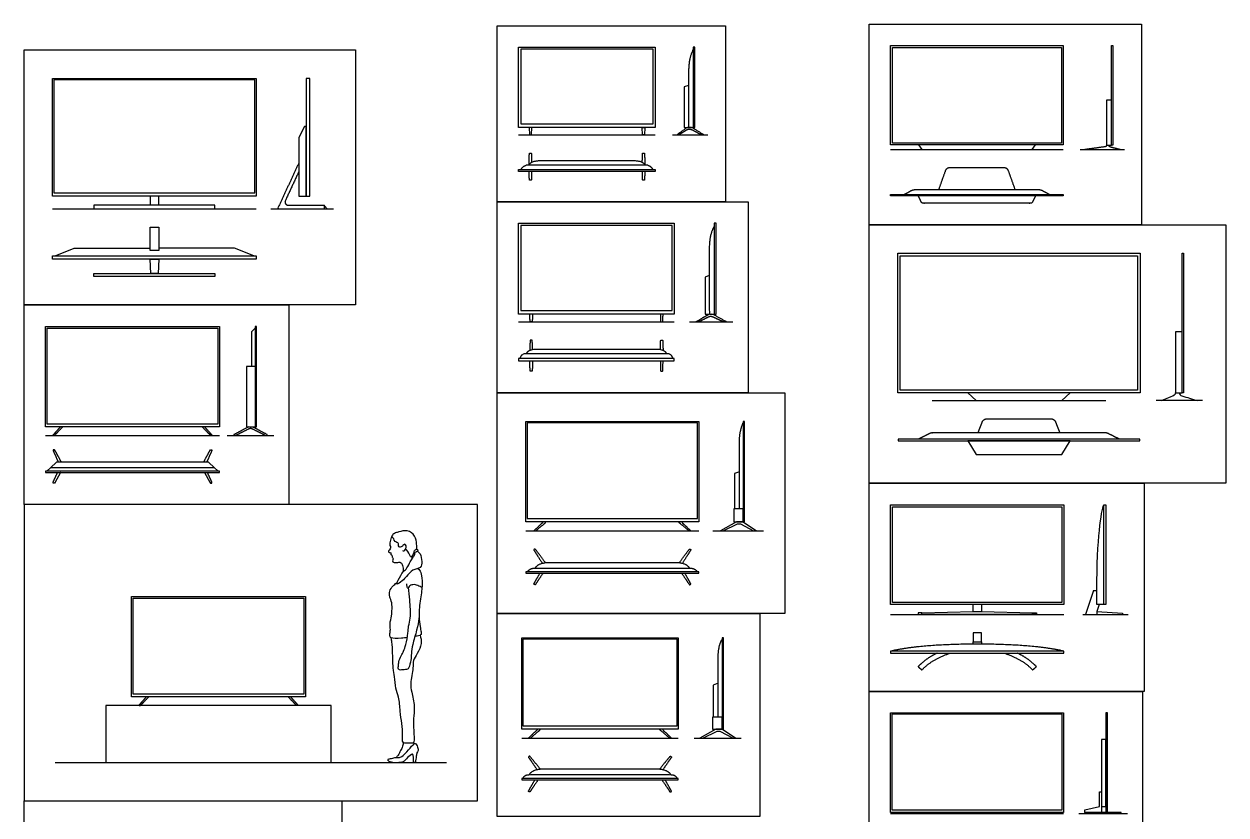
# Model space of a CAD drawing. Header units: millimetres. Extents: x 0.06 to 8.59, y -0.35 to 9.46.
# Drawn here: x 0.06 to 8.59, y 3.84 to 9.46 of the extents above; entities that cross this region are included whole.
import ezdxf

# ---------------------------------------------------------------- set-up
doc = ezdxf.new("R2010")
doc.units = ezdxf.units.MM
for name, color, linetype, true_color in [('AG-DETAIL-DIAGRAM', 7, 'Continuous', 0xccff66), ('AG-DIAGRAM', 7, 'Continuous', 0xfecc66), ('AG-DIGITAL', 7, 'Continuous', 0x66ccff), ('AG-PEOPLE', 7, 'Continuous', 0xfc6666), ('X-VPRT', 6, 'Continuous', 0xff00ff)]:
    doc.layers.add(name, color=color, linetype=linetype, true_color=true_color)

msp = doc.modelspace()

# ---------------------------------------------------------------- linework, layer by layer
at = {"layer": 'AG-DETAIL-DIAGRAM'}
msp.add_lwpolyline([(0.6385, 4.6229), (0.6385, 4.2165), (2.2385, 4.2165), (2.2385, 4.6229)], close=True, dxfattribs=at)
at = {"layer": 'AG-DIAGRAM'}
msp.add_line((0.2791, 4.2165), (3.0578, 4.2165), dxfattribs=at)
for points in [[(3.5707, 8.6753), (4.541, 8.6753)], [(4.6643, 8.6753), (4.9156, 8.6753)], [(6.2123, 8.5708), (7.4391, 8.5708)], [(7.5596, 8.5708), (7.8749, 8.5708)], [(0.2605, 8.1503), (1.7057, 8.1503)], [(1.8104, 8.1503), (2.2564, 8.1503)], [(3.5707, 7.3467), (4.6756, 7.3467)], [(4.7848, 7.3467), (5.0922, 7.3467)], [(6.5079, 6.7876), (7.7405, 6.7876)], [(8.4292, 6.7876), (8.1001, 6.7876)], [(0.2097, 6.5408), (1.4457, 6.5408)], [(1.5001, 6.5408), (1.8325, 6.5408)], [(3.6215, 5.8631), (4.8509, 5.8631)], [(4.9504, 5.8631), (5.3102, 5.8631)], [(6.2123, 5.2685), (7.4442, 5.2685)], [(7.5774, 5.2685), (7.9009, 5.2685)], [(3.5921, 4.3912), (4.7046, 4.3912)], [(4.8174, 4.3912), (5.1507, 4.3912)], [(6.2123, 3.8554), (7.441, 3.8554)], [(7.5493, 3.8554), (7.8947, 3.8554)]]:
    msp.add_lwpolyline(points, dxfattribs=at)
at = {"layer": 'AG-DIGITAL'}
for points in [[(6.2123, 9.31), (7.4391, 9.31), (7.4391, 8.6039), (6.2123, 8.6039)], [(7.7913, 9.31), (7.7913, 8.6013), (7.7815, 8.6013), (7.7815, 9.31)], [(3.5707, 9.2976), (4.541, 9.2976), (4.541, 8.7286), (3.5707, 8.7286)], [(3.5852, 8.7536), (4.5265, 8.7536), (4.5265, 9.2831), (3.5852, 9.2831)], [(4.823, 9.2976), (4.8108, 9.2976), (4.8108, 8.7286), (4.823, 8.7286)], [(6.2254, 9.2969), (7.426, 9.2969), (7.426, 8.617), (6.2254, 8.617)], [(0.2605, 9.0749), (1.7057, 9.0749), (1.7057, 8.2392), (0.2605, 8.2392)], [(0.2693, 8.263), (1.6969, 8.263), (1.6969, 9.0661), (0.2693, 9.0661)], [(2.0869, 8.2392), (2.0869, 9.0749), (2.0619, 9.0749), (2.0619, 8.2392)], [(7.7815, 8.9205), (7.7456, 8.9205), (7.7456, 8.6013), (7.7815, 8.6013)], [(2.0619, 8.7356), (2.0497, 8.7356), (2.0082, 8.6574), (2.0082, 8.2392), (2.0619, 8.2392)], [(3.6444, 8.7286), (3.6469, 8.6753), (3.6609, 8.6753), (3.6634, 8.7286)], [(4.4673, 8.7286), (4.4648, 8.6753), (4.4508, 8.6753), (4.4483, 8.7286)], [(4.541, 8.416), (3.5707, 8.416), (3.5707, 8.4281), (4.541, 8.4281)], [(6.8257, 8.2511), (7.4391, 8.2511), (7.4391, 8.2414), (6.8257, 8.2414), (6.2123, 8.2414), (6.2123, 8.2511)], [(0.5526, 8.1503), (1.4136, 8.1503), (1.4136, 8.1757), (0.5526, 8.1757)], [(3.5707, 8.0477), (4.6756, 8.0477), (4.6756, 7.4025), (3.5707, 7.4025)], [(3.5863, 7.4281), (4.6601, 7.4281), (4.6601, 8.0321), (3.5863, 8.0321)], [(4.9737, 8.0477), (4.9587, 8.0477), (4.9587, 7.4026), (4.9737, 7.4026)], [(1.0137, 8.0206), (1.0137, 7.8548), (0.9525, 7.8548), (0.9525, 8.0206)], [(0.2605, 7.7921), (0.2605, 7.8171), (1.7057, 7.8171), (1.7057, 7.7921)], [(0.9525, 7.7921), (1.0137, 7.7921), (1.009, 7.6908), (0.9572, 7.6908)], [(6.2631, 7.8341), (7.9852, 7.8341), (7.9852, 6.8435), (6.2631, 6.8435)], [(6.2809, 7.8163), (7.9674, 7.8163), (7.9674, 6.8613), (6.2809, 6.8613)], [(8.2926, 7.8341), (8.2926, 6.8435), (8.2828, 6.8435), (8.2828, 7.8341)], [(1.4136, 7.6908), (1.4136, 7.6701), (0.5526, 7.6701), (0.5526, 7.6908)], [(0.2097, 7.3145), (1.4457, 7.3145), (1.4457, 6.6008), (0.2097, 6.6008)], [(0.2224, 7.3018), (1.433, 7.3018), (1.433, 6.6198), (0.2224, 6.6198)], [(1.6988, 6.6008), (1.7083, 6.6008), (1.7083, 7.3145), (1.6988, 7.3145)], [(8.2828, 7.2757), (8.2367, 7.2757), (8.2367, 6.8435), (8.2828, 6.8435)], [(4.6756, 7.0713), (4.6756, 7.0863), (3.5707, 7.0863), (3.5707, 7.0713)], [(7.4872, 6.8435), (6.7612, 6.8435), (6.8203, 6.7876), (7.428, 6.7876)], [(3.6215, 6.6404), (4.8509, 6.6404), (4.8509, 5.9266), (3.6215, 5.9266)], [(3.6318, 5.9501), (4.8406, 5.9501), (4.8406, 6.6301), (3.6318, 6.6301)], [(5.1748, 6.6404), (5.165, 6.6404), (5.165, 5.9266), (5.1748, 5.9266)], [(6.2663, 6.5029), (7.982, 6.5029), (7.982, 6.5127), (6.2663, 6.5127)], [(7.4872, 6.5029), (6.7612, 6.5029), (6.8203, 6.4039), (7.428, 6.4039)], [(0.2097, 6.2876), (0.2097, 6.2781), (1.4457, 6.2781), (1.4457, 6.2876)], [(5.0986, 5.9266), (5.165, 5.9266), (5.165, 6.0182), (5.0986, 6.0182)], [(6.2123, 6.0483), (7.4442, 6.0483), (7.4442, 5.3396), (6.2123, 5.3396)], [(6.2266, 6.0339), (7.4299, 6.0339), (7.4299, 5.3539), (6.2266, 5.3539)], [(7.7271, 6.0483), (7.7411, 6.0483), (7.7411, 5.3396), (7.7271, 5.3396)], [(5.024, 5.8631), (5.126, 5.9116), (5.1468, 5.9116), (5.2397, 5.8631), (5.2573, 5.8631), (5.16, 5.9266), (5.1172, 5.9266), (5.0033, 5.8631)], [(4.8509, 5.5619), (4.8509, 5.5717), (3.6215, 5.5717), (3.6215, 5.5619)], [(0.8205, 5.3966), (2.0565, 5.3966), (2.0565, 4.6829), (0.8205, 4.6829)], [(0.8332, 5.3839), (2.0438, 5.3839), (2.0438, 4.7019), (0.8332, 4.7019)], [(6.4079, 5.2685), (6.4352, 5.2685), (6.4352, 5.2801), (6.4079, 5.2801)], [(7.2486, 5.2685), (7.2213, 5.2685), (7.2213, 5.2801), (7.2486, 5.2801)], [(3.5921, 5.1024), (4.7046, 5.1024), (4.7046, 4.4547), (3.5921, 4.4547)], [(3.6005, 4.4777), (4.6963, 4.4777), (4.6963, 5.0941), (3.6005, 5.0941)], [(5.0252, 5.1024), (5.0151, 5.1024), (5.0151, 4.4547), (5.0252, 4.4547)], [(6.7992, 5.0752), (6.8574, 5.0752), (6.8574, 5.0578), (6.7992, 5.0578)], [(7.4442, 4.9943), (7.4442, 5.0083), (6.2123, 5.0083), (6.2123, 4.9943)], [(4.9465, 4.4547), (5.0151, 4.4547), (5.0151, 4.5397), (4.9465, 4.5397)], [(6.2123, 4.5698), (7.441, 4.5698), (7.441, 3.8628), (6.2123, 3.8628)], [(6.2222, 3.8799), (7.4311, 3.8799), (7.4311, 4.5599), (6.2222, 4.5599)], [(7.7427, 4.5698), (7.7427, 3.8617), (7.7527, 3.8617), (7.7527, 4.5698)], [(4.8778, 4.3912), (4.9798, 4.4397), (5.0006, 4.4397), (5.0934, 4.3912), (5.111, 4.3912), (5.0137, 4.4547), (4.971, 4.4547), (4.857, 4.3912)], [(7.7114, 4.3809), (7.7114, 3.9048), (7.7427, 3.9048), (7.7427, 4.3809)], [(4.7046, 4.0933), (4.7046, 4.1034), (3.5921, 4.1034), (3.5921, 4.0933)], [(6.5901, 3.8554), (7.0632, 3.8554), (7.0632, 3.8628), (6.5901, 3.8628)], [(7.5934, 3.8554), (7.8506, 3.8554), (7.8506, 3.8617), (7.5934, 3.8617)]]:
    msp.add_lwpolyline(points, close=True, dxfattribs=at)
for points in [[(4.7781, 9.0269), (4.7468, 9.017), (4.7468, 8.7286), (4.8108, 8.7286)], [(6.41, 8.6039), (6.4341, 8.5708), (7.2174, 8.5708), (7.2415, 8.6039)], [(0.9525, 8.2392), (0.9525, 8.1757)], [(1.0137, 8.1757), (1.0137, 8.2392)], [(0.2774, 7.8171), (0.4142, 7.8708), (0.9525, 7.8708)], [(1.6888, 7.8171), (1.552, 7.8708), (1.0137, 7.8708)], [(4.9247, 7.6757), (4.8949, 7.6633), (4.8949, 7.4026), (4.9247, 7.4026)], [(1.6764, 7.0294), (1.6764, 7.2788), (1.6987, 7.3024)], [(1.6987, 7.0294), (1.6364, 7.0294), (1.6364, 6.6008), (1.6987, 6.6008)], [(1.41, 6.3101), (1.3676, 6.35), (0.2877, 6.35), (0.2454, 6.3101)], [(1.4336, 6.2877), (1.41, 6.3101), (0.8277, 6.3101), (0.2454, 6.3101), (0.2217, 6.2877)], [(5.1385, 6.2824), (5.1048, 6.2704), (5.1048, 6.0182)], [(3.7624, 5.9266), (3.7624, 5.9266)], [(7.6546, 5.4396), (7.5966, 5.2685)], [(7.6546, 5.4396), (7.6776, 5.4396)], [(6.7992, 5.2886), (6.7992, 5.3396)], [(6.8574, 5.3396), (6.8574, 5.2886)], [(7.6951, 5.3396), (7.6778, 5.2886)], [(6.4352, 5.2801), (6.7992, 5.2886), (6.8283, 5.2886), (6.8574, 5.2886), (7.2213, 5.2801)], [(7.2213, 5.2685), (6.8283, 5.2685), (6.4352, 5.2685)], [(7.5966, 5.2685), (7.8608, 5.2685)], [(7.6778, 5.2886), (7.6778, 5.2685)], [(7.6778, 5.2886), (7.8608, 5.2774)], [(7.8608, 5.2774), (7.8608, 5.2685)], [(6.8574, 5.0752), (6.8574, 5.1388), (6.7992, 5.1388), (6.7992, 5.0752)], [(4.9877, 4.7813), (4.9529, 4.7676), (4.9529, 4.5397)], [(7.5934, 3.8617), (7.5934, 3.8809), (7.6958, 3.9045), (7.6958, 4.0078), (7.7114, 4.0078), (7.7114, 3.8617)]]:
    msp.add_lwpolyline(points, dxfattribs=at)
for centre, radius, start, end in [((0.2639, 6.5422), 0.0014, 137.7544, 270), ((0.2731, 6.5422), 0.0014, 270, 315.75999), ((1.3823, 6.5422), 0.0014, 224.24001, 270), ((1.3914, 6.5422), 0.0014, 270, 42.2456), ((1.5496, 6.544), 0.00231, 118.20363, 180), ((1.5496, 6.5431), 0.00231, 180, 270), ((1.5598, 6.5431), 0.00231, 270, 296.59318), ((1.7728, 6.5431), 0.00231, 243.40682, 270), ((1.783, 6.5431), 0.00231, 270, 360), ((1.783, 6.544), 0.00231, 0, 61.79637), ((0.8748, 4.6243), 0.0014, 137.7544, 270), ((0.8839, 4.6243), 0.0014, 270, 315.75999), ((1.9931, 4.6243), 0.0014, 224.24001, 270), ((2.0022, 4.6243), 0.0014, 270, 42.2456)]:
    msp.add_arc(centre, radius, start, end, dxfattribs=at)
for points, degree, knots in [([(4.8108, 9.2831), (4.7781, 9.2204), (4.7781, 9.13), (4.7781, 8.946), (4.7781, 8.7286)], 2, [-0.430198, -0.430198, -0.430198, 0, 0, 1.426355, 1.426355, 1.426355]), ([(4.8107, 8.7076), (4.7829, 8.7227), (4.7597, 8.7083), (4.7328, 8.6918), (4.706, 8.6753), (4.6997, 8.6753), (4.6934, 8.6753), (4.7315, 8.7019), (4.7696, 8.7286), (4.7848, 8.7286), (4.8001, 8.7286), (4.8433, 8.7019), (4.8864, 8.6753), (4.8784, 8.6753), (4.8704, 8.6753), (4.8405, 8.6914), (4.8107, 8.7076)], 2, [2.212409, 2.212409, 2.212409, 2.405656, 2.405656, 3.103487, 3.103487, 3.144883, 3.144883, 3.450047, 3.450047, 3.550134, 3.550134, 3.88308, 3.88308, 3.935792, 3.935792, 4.618065, 4.618065, 4.618065]), ([(7.7456, 8.6013), (7.7456, 8.5917), (7.7354, 8.5904), (7.6635, 8.5806), (7.5915, 8.5708), (7.7173, 8.5708), (7.843, 8.5708), (7.8107, 8.5789), (7.7784, 8.5869), (7.7635, 8.5906), (7.7635, 8.6013)], 2, [0, 0, 0, 0.065014, 0.065014, 0.546218, 0.546218, 1.371218, 1.371218, 1.589522, 1.589522, 1.674984, 1.674984, 1.674984]), ([(2.0082, 8.4735), (1.9332, 8.3119), (1.8581, 8.1503), (2.0232, 8.1503), (2.1882, 8.1503)], 2, [0, 0, 0, 1.151039, 1.151039, 2.317233, 2.317233, 2.317233]), ([(4.5265, 8.4281), (4.5052, 8.4609), (4.4673, 8.4609), (4.2024, 8.4609), (4.0559, 8.4609), (3.9093, 8.4609), (3.6444, 8.4609), (3.6065, 8.4609), (3.5852, 8.4281)], 2, [-0.430198, -0.430198, -0.430198, 0, 0, 1.007178, 1.007178, 2.014355, 2.014355, 2.444553, 2.444553, 2.444553]), ([(3.6444, 8.4609), (3.659, 8.4922), (3.7225, 8.4922), (3.8738, 8.4922), (4.0559, 8.4922), (4.2379, 8.4922), (4.3892, 8.4922), (4.4527, 8.4922), (4.4673, 8.4609)], 2, [0, 0, 0, 0.258329, 0.258329, 1.452656, 1.452656, 2.646983, 2.646983, 2.905312, 2.905312, 2.905312]), ([(6.3084, 8.2511), (6.3336, 8.2651), (6.3589, 8.2791), (6.3733, 8.2871), (6.3959, 8.2871), (6.6108, 8.2871), (6.8257, 8.2871), (7.0406, 8.2871), (7.2555, 8.2871), (7.2782, 8.2871), (7.2926, 8.2791), (7.3178, 8.2651), (7.343, 8.2511)], 2, [-1.931747, -1.931747, -1.931747, -1.742549, -1.742549, -1.614164, -1.614164, -0.204054, -0.204054, 1.206056, 1.206056, 1.334442, 1.334442, 1.52364, 1.52364, 1.52364]), ([(2.1882, 8.1761), (2.1986, 8.1632), (2.209, 8.1503), (2.1986, 8.1503), (2.1882, 8.1503), (2.1882, 8.1632), (2.1882, 8.1761)], 2, [0, 0, 0, 0.1070143, 0.1070143, 0.174153, 0.174153, 0.2574863, 0.2574863, 0.2574863]), ([(4.9587, 8.0239), (4.9247, 7.9683), (4.9247, 7.8647), (4.9247, 7.6368), (4.9247, 7.4026), (4.9417, 7.4026), (4.9587, 7.4026)], 2, [0, 0, 0, 0.484085, 0.484085, 1.826321, 1.826321, 1.93422, 1.93422, 1.93422]), ([(4.9194, 7.3813), (4.9345, 7.3888), (4.9532, 7.3802), (4.9894, 7.3634), (5.0256, 7.3467), (5.0389, 7.3467), (5.049, 7.3467), (4.9992, 7.3746), (4.9495, 7.4025), (4.9365, 7.4025), (4.9236, 7.4025), (4.8758, 7.3746), (4.828, 7.3467), (4.8366, 7.3467), (4.8492, 7.3467), (4.8843, 7.364), (4.9194, 7.3813)], 2, [1.790066, 1.790066, 1.790066, 1.92283, 1.92283, 2.686252, 2.686252, 3.686252, 3.686252, 4.020911, 4.020911, 4.095087, 4.095087, 4.42012, 4.42012, 5.42012, 5.42012, 6.210186, 6.210186, 6.210186]), ([(4.6664, 7.0863), (4.6595, 7.1202), (4.6236, 7.1202), (4.5705, 7.1202), (4.1232, 7.1202), (3.6758, 7.1202), (3.6228, 7.1202), (3.5868, 7.1202), (3.5799, 7.0863)], 2, [0, 0, 0, 0.484085, 0.484085, 1.067092, 1.067092, 1.650099, 1.650099, 2.134185, 2.134185, 2.134185]), ([(4.6236, 7.1202), (4.6056, 7.15), (4.5607, 7.15), (4.3635, 7.15), (4.1232, 7.15), (3.8829, 7.15), (3.6856, 7.15), (3.6407, 7.15), (3.6228, 7.1202)], 2, [0, 0, 0, 0.362542, 0.362542, 1.581054, 1.581054, 2.799566, 2.799566, 3.162108, 3.162108, 3.162108]), ([(8.2646, 6.8435), (8.2646, 6.8324), (8.2705, 6.825), (8.2823, 6.8214), (8.3188, 6.8101), (8.3552, 6.7989), (8.3916, 6.7876), (8.3493, 6.7876), (8.307, 6.7876), (8.2646, 6.7876), (8.2223, 6.7876), (8.18, 6.7876), (8.1376, 6.7876), (8.2211, 6.8225), (8.2367, 6.8269), (8.2367, 6.8435)], 3, [0, 0, 0, 0, 0.115323, 0.115323, 0.115323, 0.515333, 0.515333, 0.515333, 0.931999, 0.931999, 0.931999, 1.348666, 1.348666, 1.348666, 1.753124, 1.753124, 1.753124, 1.753124]), ([(5.1385, 6.0182), (5.1385, 6.2513), (5.1385, 6.4847), (5.1385, 6.5666), (5.165, 6.6307)], 2, [0, 0, 0, 1.175512, 1.175512, 1.586512, 1.586512, 1.586512]), ([(0.2788, 6.4313), (0.2746, 6.4392), (0.2692, 6.4392), (0.2602, 6.4392), (0.2645, 6.4301)], 3, [-0.08544201, -0.08544201, -0.08544201, -0.08544201, -0.04272101, 0, 0, 0, 0]), ([(1.3765, 6.4313, 0.0047), (1.3808, 6.4392, 0.0047), (1.3862, 6.4392, 0.0047), (1.3952, 6.4392, 0.0047), (1.3909, 6.4301, 0.0047)], 3, [-0.08544201, -0.08544201, -0.08544201, -0.08544201, -0.04272101, 0, 0, 0, 0]), ([(7.7341, 5.3396), (7.7152, 5.3396), (7.6964, 5.3396), (7.6776, 5.3396), (7.6776, 5.3729), (7.6776, 5.4062), (7.6776, 5.4396), (7.6776, 5.814), (7.7085, 5.9986), (7.7271, 6.0483)], 3, [-0.513268, -0.513268, -0.513268, -0.513268, -0.327878, -0.327878, -0.327878, 0, 0, 0, 2.126081, 2.126081, 2.126081, 2.126081]), ([(3.7413, 5.9266), (3.7413, 5.9213), (3.7368, 5.9171), (3.7078, 5.8901), (3.6787, 5.8631), (3.6857, 5.8631), (3.6927, 5.8631), (3.7254, 5.8905), (3.7582, 5.9178), (3.7624, 5.9213), (3.7624, 5.9266)], 2, [0, 0, 0, 0.037537, 0.037537, 0.966042, 0.966042, 1.966042, 1.966042, 2.905456, 2.905456, 2.94098, 2.94098, 2.94098]), ([(4.7311, 5.9266), (4.7311, 5.9213), (4.7356, 5.9171), (4.7646, 5.8901), (4.7937, 5.8631), (4.7867, 5.8631), (4.7797, 5.8631), (4.7469, 5.8905), (4.7142, 5.9178), (4.71, 5.9213), (4.71, 5.9266)], 2, [0, 0, 0, 0.037537, 0.037537, 0.966042, 0.966042, 1.966042, 1.966042, 2.905456, 2.905456, 2.94098, 2.94098, 2.94098]), ([(3.6877, 5.5982), (3.7131, 5.6381), (3.7885, 5.6381), (3.9614, 5.6381), (4.2362, 5.6381), (4.511, 5.6381), (4.6839, 5.6381), (4.7593, 5.6381), (4.7847, 5.5982)], 2, [0, 0, 0, 0.466123, 0.466123, 2.269203, 2.269203, 4.072283, 4.072283, 4.538407, 4.538407, 4.538407]), ([(3.6327, 5.5717), (3.6495, 5.5982), (3.6877, 5.5982), (3.964, 5.5982), (4.2362, 5.5982), (4.5083, 5.5982), (4.7847, 5.5982), (4.8229, 5.5982), (4.8397, 5.5717)], 2, [0, 0, 0, 0.290216, 0.290216, 2.070499, 2.070499, 3.850782, 3.850782, 4.140997, 4.140997, 4.140997]), ([(4.9877, 4.5397), (4.9877, 4.7446), (4.9877, 4.956), (4.9877, 5.0446), (5.0151, 5.0913)], 2, [0, 0, 0, 1.175512, 1.175512, 1.586512, 1.586512, 1.586512]), ([(7.4442, 5.0083), (7.2165, 5.0578), (6.8283, 5.0578), (6.44, 5.0578), (6.2123, 5.0083)], 2, [-2.045787, -2.045787, -2.045787, 0, 0, 2.045787, 2.045787, 2.045787]), ([(3.703, 4.4547), (3.703, 4.4494), (3.6986, 4.4452), (3.6695, 4.4182), (3.6404, 4.3912), (3.6474, 4.3912), (3.6544, 4.3912), (3.6872, 4.4185), (3.7199, 4.4459), (3.7241, 4.4494), (3.7241, 4.4547)], 2, [0, 0, 0, 0.037537, 0.037537, 0.966042, 0.966042, 1.966042, 1.966042, 2.905456, 2.905456, 2.94098, 2.94098, 2.94098]), ([(4.5937, 4.4547), (4.5937, 4.4494), (4.5982, 4.4452), (4.6273, 4.4182), (4.6564, 4.3912), (4.6494, 4.3912), (4.6423, 4.3912), (4.6096, 4.4185), (4.5769, 4.4459), (4.5727, 4.4494), (4.5727, 4.4547)], 2, [0, 0, 0, 0.037537, 0.037537, 0.966042, 0.966042, 1.966042, 1.966042, 2.905456, 2.905456, 2.94098, 2.94098, 2.94098]), ([(3.6003, 4.1034), (3.6119, 4.1308), (3.6451, 4.1308), (3.8762, 4.1308), (4.1484, 4.1308), (4.4205, 4.1308), (4.6516, 4.1308), (4.6849, 4.1308), (4.6964, 4.1034)], 2, [0, 0, 0, 0.290216, 0.290216, 2.070499, 2.070499, 3.850782, 3.850782, 4.140997, 4.140997, 4.140997]), ([(3.6451, 4.1308), (3.6705, 4.172), (3.746, 4.172), (3.8736, 4.172), (4.1484, 4.172), (4.4232, 4.172), (4.5508, 4.172), (4.6262, 4.172), (4.6516, 4.1308)], 2, [0, 0, 0, 0.466123, 0.466123, 2.269203, 2.269203, 4.072283, 4.072283, 4.538407, 4.538407, 4.538407])]:
    msp.add_open_spline(points, degree=degree, knots=knots, dxfattribs=at)
for points, weights, degree, knots in [([(3.6444, 8.4609), (3.6444, 8.4651), (3.6444, 8.4693), (3.6456, 8.5058), (3.6468, 8.5423), (3.6469, 8.5455), (3.6502, 8.5455), (3.6539, 8.5455), (3.6576, 8.5455), (3.6609, 8.5455), (3.661, 8.5423), (3.662, 8.5114), (3.6631, 8.4804)], [1, 1, 1, 1, 1, 0.718899231636, 1, 1, 1, 0.718899231634, 1, 1, 1], 2, [0.9787831, 0.9787831, 0.9787831, 1.0065284, 1.0065284, 1.1741013, 1.1741013, 1.1909783, 1.1909783, 1.2244246, 1.2244246, 1.2413016, 1.2413016, 1.3833847, 1.3833847, 1.3833847]), ([(4.4487, 8.4804), (4.4497, 8.5114), (4.4507, 8.5423), (4.4508, 8.5455), (4.4541, 8.5455), (4.4578, 8.5455), (4.4615, 8.5455), (4.4648, 8.5455), (4.4649, 8.5423), (4.4661, 8.5058), (4.4673, 8.4693), (4.4673, 8.4651), (4.4673, 8.4609)], [1, 1, 1, 0.718899231636, 1, 1, 1, 0.718899231634, 1, 1, 1, 1, 1], 2, [1.0320182, 1.0320182, 1.0320182, 1.1741013, 1.1741013, 1.1909783, 1.1909783, 1.2244246, 1.2244246, 1.2413016, 1.2413016, 1.4088745, 1.4088745, 1.4366198, 1.4366198, 1.4366198]), ([(2.0082, 8.4123), (1.9607, 8.31), (1.9132, 8.2077), (1.9081, 8.1966), (1.9146, 8.1863), (1.9212, 8.1761), (1.9333, 8.1761), (2.0608, 8.1761), (2.1882, 8.1761)], [1, 1, 1, 0.876921867382, 1, 0.876921867382, 1, 1, 1], 2, [0.179324, 0.179324, 0.179324, 0.90811, 0.90811, 0.981202, 0.981202, 1.054294, 1.054294, 1.954792, 1.954792, 1.954792]), ([(3.6627, 8.416), (3.6619, 8.3859), (3.661, 8.3558), (3.6609, 8.3525), (3.6576, 8.3525), (3.6539, 8.3525), (3.6502, 8.3525), (3.6469, 8.3525), (3.6468, 8.3558), (3.6459, 8.3859), (3.6451, 8.416)], [1, 1, 1, 0.717526420554, 1, 1, 1, 0.717526420554, 1, 1, 1], 2, [0.5487725, 0.5487725, 0.5487725, 0.6708513, 0.6708513, 0.6877716, 0.6877716, 0.7211029, 0.7211029, 0.7380232, 0.7380232, 0.8601021, 0.8601021, 0.8601021]), ([(4.4667, 8.416), (4.4658, 8.3859), (4.4649, 8.3558), (4.4648, 8.3525), (4.4615, 8.3525), (4.4578, 8.3525), (4.4541, 8.3525), (4.4508, 8.3525), (4.4508, 8.3558), (4.4499, 8.3859), (4.449, 8.416)], [1, 1, 1, 0.717526420554, 1, 1, 1, 0.717526420554, 1, 1, 1], 2, [1.5553009, 1.5553009, 1.5553009, 1.6773797, 1.6773797, 1.6943, 1.6943, 1.7276313, 1.7276313, 1.7445516, 1.7445516, 1.8666304, 1.8666304, 1.8666304]), ([(7.0975, 8.2871), (7.0738, 8.3533), (7.0502, 8.4195), (7.0425, 8.4411), (7.0196, 8.4411), (6.9226, 8.4411), (6.8257, 8.4411), (6.7288, 8.4411), (6.6319, 8.4411), (6.6089, 8.4411), (6.6012, 8.4195), (6.5776, 8.3533), (6.554, 8.2871)], [1, 1, 1, 0.817315749942, 1, 1, 1, 1, 1, 0.817315749942, 1, 1, 1], 2, [-1.247734, -1.247734, -1.247734, -0.786447, -0.786447, -0.655401, -0.655401, -0.019403, -0.019403, 0.616595, 0.616595, 0.747641, 0.747641, 1.208928, 1.208928, 1.208928]), ([(7.2415, 8.2414), (7.2309, 8.2194), (7.2203, 8.1974), (7.2166, 8.1897), (7.208, 8.1897), (6.8257, 8.1897), (6.4434, 8.1897), (6.4348, 8.1897), (6.4311, 8.1974), (6.4206, 8.2194), (6.41, 8.2414)], [1, 1, 1, 0.846455948396, 1, 1, 1, 0.846455948396, 1, 1, 1], 2, [0, 0, 0, 0.160033, 0.160033, 0.210394, 0.210394, 3.209707, 3.209707, 3.260068, 3.260068, 3.420101, 3.420101, 3.420101]), ([(3.6693, 7.4025), (3.6683, 7.3745), (3.6674, 7.3502), (3.6673, 7.3467), (3.6637, 7.3467), (3.6596, 7.3467), (3.6554, 7.3467), (3.6519, 7.3467), (3.6518, 7.3502), (3.6508, 7.3745), (3.6499, 7.4025)], [1, 1, 1, 0.720881460336, 1, 1, 1, 0.720881460336, 1, 1, 1], 2, [0.2706305, 0.2706305, 0.2706305, 0.4073753, 0.4073753, 0.4257397, 0.4257397, 0.461749, 0.461749, 0.4801134, 0.4801134, 0.6168582, 0.6168582, 0.6168582]), ([(4.577, 7.4025), (4.578, 7.3745), (4.5789, 7.3502), (4.5791, 7.3467), (4.5826, 7.3467), (4.5867, 7.3467), (4.5909, 7.3467), (4.5944, 7.3467), (4.5946, 7.3502), (4.5955, 7.3745), (4.5965, 7.4025)], [1, 1, 1, 0.720881460336, 1, 1, 1, 0.720881460336, 1, 1, 1], 2, [0.2706305, 0.2706305, 0.2706305, 0.4073753, 0.4073753, 0.4257397, 0.4257397, 0.461749, 0.461749, 0.4801134, 0.4801134, 0.6168582, 0.6168582, 0.6168582]), ([(3.6691, 7.1489), (3.6683, 7.1826), (3.6674, 7.2122), (3.6673, 7.217), (3.6637, 7.217), (3.6596, 7.217), (3.6554, 7.217), (3.6519, 7.217), (3.6518, 7.2122), (3.6508, 7.1803), (3.6499, 7.1437)], [1, 1, 1, 0.720881460336, 1, 1, 1, 0.720881460336, 1, 1, 1], 2, [0.2838736, 0.2838736, 0.2838736, 0.4073753, 0.4073753, 0.4257397, 0.4257397, 0.461749, 0.461749, 0.4801134, 0.4801134, 0.6131324, 0.6131324, 0.6131324]), ([(4.5772, 7.1489), (4.5781, 7.1826), (4.5789, 7.2122), (4.5791, 7.217), (4.5826, 7.217), (4.5867, 7.217), (4.5909, 7.217), (4.5944, 7.217), (4.5946, 7.2122), (4.5955, 7.1803), (4.5964, 7.1437)], [1, 1, 1, 0.720881460336, 1, 1, 1, 0.720881460336, 1, 1, 1], 2, [0.2838736, 0.2838736, 0.2838736, 0.4073753, 0.4073753, 0.4257397, 0.4257397, 0.461749, 0.461749, 0.4801134, 0.4801134, 0.6131324, 0.6131324, 0.6131324]), ([(3.6693, 7.0713), (3.6683, 7.0335), (3.6674, 7.0007), (3.6673, 6.996), (3.6637, 6.996), (3.6596, 6.996), (3.6554, 6.996), (3.6519, 6.996), (3.6518, 7.0007), (3.6508, 7.0335), (3.6499, 7.0713)], [1, 1, 1, 0.720881460336, 1, 1, 1, 0.720881460336, 1, 1, 1], 2, [0.2706305, 0.2706305, 0.2706305, 0.4073753, 0.4073753, 0.4257397, 0.4257397, 0.461749, 0.461749, 0.4801134, 0.4801134, 0.6168582, 0.6168582, 0.6168582]), ([(4.577, 7.0713), (4.578, 7.0335), (4.5789, 7.0007), (4.5791, 6.996), (4.5826, 6.996), (4.5867, 6.996), (4.5909, 6.996), (4.5944, 6.996), (4.5946, 7.0007), (4.5955, 7.0335), (4.5965, 7.0713)], [1, 1, 1, 0.720881460336, 1, 1, 1, 0.720881460336, 1, 1, 1], 2, [0.2706305, 0.2706305, 0.2706305, 0.4073753, 0.4073753, 0.4257397, 0.4257397, 0.461749, 0.461749, 0.4801134, 0.4801134, 0.6168582, 0.6168582, 0.6168582]), ([(6.8336, 6.5588), (6.8488, 6.5976), (6.864, 6.6363), (6.8725, 6.6579), (6.8956, 6.6579), (7.0099, 6.6579), (7.1242, 6.6579), (7.2384, 6.6579), (7.3527, 6.6579), (7.3759, 6.6579), (7.3843, 6.6363), (7.3995, 6.5976), (7.4148, 6.5588)], [1, 1, 1, 0.826316084171, 1, 1, 1, 1, 1, 0.826316084171, 1, 1, 1], 2, [0.208076, 0.208076, 0.208076, 0.481341, 0.481341, 0.614595, 0.614595, 1.364433, 1.364433, 2.11427, 2.11427, 2.247524, 2.247524, 2.520789, 2.520789, 2.520789]), ([(7.8411, 6.5127), (7.8009, 6.5326), (7.7608, 6.5526), (7.7483, 6.5588), (7.7344, 6.5588), (7.4293, 6.5588), (7.1242, 6.5588), (6.8191, 6.5588), (6.514, 6.5588), (6.5, 6.5588), (6.4875, 6.5526), (6.4474, 6.5326), (6.4073, 6.5127)], [1, 1, 1, 0.973481995951, 1, 1, 1, 1, 1, 0.973481995951, 1, 1, 1], 2, [-2.387546, -2.387546, -2.387546, -2.093587, -2.093587, -2.003531, -2.003531, -0.001634, -0.001634, 2.000263, 2.000263, 2.090319, 2.090319, 2.384278, 2.384278, 2.384278]), ([(3.7609, 5.6366), (3.7221, 5.6885), (3.689, 5.7324), (3.6873, 5.7346), (3.6848, 5.7333), (3.6825, 5.732), (3.6802, 5.7307), (3.6789, 5.7301), (3.6786, 5.7287), (3.6782, 5.7273), (3.679, 5.7261), (3.7062, 5.6828), (3.7386, 5.6324)], [1, 1, 1, 0.757763024362, 1, 1, 1, 0.917591129667, 1, 0.917591129667, 1, 1, 1], 2, [0.4804922, 0.4804922, 0.4804922, 0.8373178, 0.8373178, 0.8526128, 0.8526128, 0.869994, 0.869994, 0.8787894, 0.8787894, 0.8875849, 0.8875849, 1.2229297, 1.2229297, 1.2229297]), ([(4.7115, 5.6366), (4.7503, 5.6885), (4.7834, 5.7324), (4.7851, 5.7346), (4.7875, 5.7333), (4.7899, 5.732), (4.7922, 5.7307), (4.7934, 5.7301), (4.7938, 5.7287), (4.7942, 5.7273), (4.7934, 5.7261), (4.7661, 5.6828), (4.7338, 5.6324)], [1, 1, 1, 0.757763024362, 1, 1, 1, 0.917591129667, 1, 0.917591129667, 1, 1, 1], 2, [0.4804922, 0.4804922, 0.4804922, 0.8373178, 0.8373178, 0.8526128, 0.8526128, 0.869994, 0.869994, 0.8787894, 0.8787894, 0.8875849, 0.8875849, 1.2229297, 1.2229297, 1.2229297]), ([(3.7438, 5.5619), (3.7133, 5.5167), (3.6896, 5.4811), (3.6881, 5.4788), (3.6855, 5.48), (3.6831, 5.4811), (3.6807, 5.4822), (3.6794, 5.4828), (3.679, 5.4842), (3.6786, 5.4855), (3.6792, 5.4868), (3.6977, 5.5204), (3.7218, 5.5619)], [1, 1, 1, 0.757763024362, 1, 1, 1, 0.917591129667, 1, 0.917591129667, 1, 1, 1], 2, [0.5597801, 0.5597801, 0.5597801, 0.8373178, 0.8373178, 0.8526128, 0.8526128, 0.869994, 0.869994, 0.8787894, 0.8787894, 0.8875849, 0.8875849, 1.1390039, 1.1390039, 1.1390039]), ([(4.7286, 5.5619), (4.7591, 5.5167), (4.7827, 5.4811), (4.7843, 5.4788), (4.7869, 5.48), (4.7893, 5.4811), (4.7917, 5.4822), (4.793, 5.4828), (4.7934, 5.4842), (4.7938, 5.4855), (4.7931, 5.4868), (4.7747, 5.5204), (4.7506, 5.5619)], [1, 1, 1, 0.757763024362, 1, 1, 1, 0.917591129667, 1, 0.917591129667, 1, 1, 1], 2, [0.5597801, 0.5597801, 0.5597801, 0.8373178, 0.8373178, 0.8526128, 0.8526128, 0.869994, 0.869994, 0.8787894, 0.8787894, 0.8875849, 0.8875849, 1.1390039, 1.1390039, 1.1390039]), ([(6.5436, 4.9943), (6.5202, 4.9832), (6.4721, 4.956), (6.4293, 4.9203), (6.4088, 4.8988), (6.4079, 4.8978), (6.417, 4.8901), (6.4261, 4.8824), (6.4352, 4.8746), (6.4848, 4.9279), (6.5548, 4.9689), (6.6389, 4.9943)], [1, 1, 1, 1, 1, 1, 1, 1, 1, 0.978434321826, 0.985693785241, 1.02177839024], 3, [5.126125, 5.126125, 5.126125, 5.126125, 5.361243, 5.629313, 5.641131, 5.641131, 5.641131, 5.755436, 5.755436, 5.755436, 6.529136, 6.529136, 6.529136, 6.529136]), ([(7.0177, 4.9943), (7.1017, 4.9689), (7.1717, 4.9279), (7.2213, 4.8746), (7.2304, 4.8824), (7.2395, 4.8901), (7.2486, 4.8978), (7.2478, 4.8988), (7.2272, 4.9203), (7.1844, 4.956), (7.1363, 4.9832), (7.1129, 4.9943)], [0.882825350915, 0.851647940649, 0.845375701583, 0.864008633717, 0.864008633717, 0.864008633717, 0.864008633717, 0.864008633717, 0.864008633717, 0.864008633717, 0.864008633717, 0.864008633717], 3, [7.726974, 7.726974, 7.726974, 7.726974, 8.500674, 8.500674, 8.500674, 8.614969, 8.614969, 8.614969, 8.626802, 8.894871, 9.129992, 9.129992, 9.129992, 9.129992]), ([(3.7239, 4.1711), (3.6854, 4.2183), (3.6509, 4.2605), (3.6491, 4.2627), (3.6467, 4.2612), (3.6444, 4.2599), (3.6421, 4.2585), (3.6409, 4.2578), (3.6406, 4.2564), (3.6403, 4.255), (3.6411, 4.2539), (3.6693, 4.2127), (3.7008, 4.1674)], [1, 1, 1, 0.757763024362, 1, 1, 1, 0.917591129667, 1, 0.917591129667, 1, 1, 1], 2, [0.483139, 0.483139, 0.483139, 0.8373178, 0.8373178, 0.8526128, 0.8526128, 0.869994, 0.869994, 0.8787894, 0.8787894, 0.8875849, 0.8875849, 1.2143736, 1.2143736, 1.2143736]), ([(4.5729, 4.1711), (4.6114, 4.2183), (4.6459, 4.2605), (4.6476, 4.2627), (4.6501, 4.2612), (4.6524, 4.2599), (4.6546, 4.2585), (4.6559, 4.2578), (4.6562, 4.2564), (4.6565, 4.255), (4.6557, 4.2539), (4.6275, 4.2127), (4.596, 4.1674)], [1, 1, 1, 0.757763024362, 1, 1, 1, 0.917591129667, 1, 0.917591129667, 1, 1, 1], 2, [0.483139, 0.483139, 0.483139, 0.8373178, 0.8373178, 0.8526128, 0.8526128, 0.869994, 0.869994, 0.8787894, 0.8787894, 0.8875849, 0.8875849, 1.2143736, 1.2143736, 1.2143736]), ([(3.7078, 4.0933), (3.676, 4.0461), (3.6514, 4.0092), (3.6499, 4.0069), (3.6473, 4.0081), (3.6449, 4.0092), (3.6425, 4.0103), (3.6412, 4.0109), (3.6408, 4.0123), (3.6404, 4.0136), (3.641, 4.0149), (3.6603, 4.0498), (3.6855, 4.0933)], [1, 1, 1, 0.757763024362, 1, 1, 1, 0.917591129667, 1, 0.917591129667, 1, 1, 1], 2, [0.5496426, 0.5496426, 0.5496426, 0.8373178, 0.8373178, 0.8526128, 0.8526128, 0.869994, 0.869994, 0.8787894, 0.8787894, 0.8875849, 0.8875849, 1.1490041, 1.1490041, 1.1490041]), ([(4.589, 4.0933), (4.6208, 4.0461), (4.6453, 4.0092), (4.6469, 4.0069), (4.6495, 4.0081), (4.6519, 4.0092), (4.6543, 4.0103), (4.6555, 4.0109), (4.656, 4.0123), (4.6564, 4.0136), (4.6557, 4.0149), (4.6365, 4.0498), (4.6113, 4.0933)], [1, 1, 1, 0.757763024362, 1, 1, 1, 0.917591129667, 1, 0.917591129667, 1, 1, 1], 2, [0.5496426, 0.5496426, 0.5496426, 0.8373178, 0.8373178, 0.8526128, 0.8526128, 0.869994, 0.869994, 0.8787894, 0.8787894, 0.8875849, 0.8875849, 1.1490041, 1.1490041, 1.1490041])]:
    msp.add_rational_spline(points, weights, degree=degree, knots=knots, dxfattribs=at)
for points, degree in [([(0.3153, 6.6008), (0.2891, 6.5719), (0.2629, 6.5431)], 2), ([(0.2741, 6.5412), (0.3031, 6.571), (0.3321, 6.6008)], 2), ([(1.3813, 6.5412), (1.3522, 6.571), (1.3232, 6.6008)], 2), ([(1.3401, 6.6008), (1.3663, 6.5719), (1.3925, 6.5431)], 2), ([(1.6506, 6.6008), (1.5995, 6.5734), (1.5485, 6.546)], 2), ([(1.5608, 6.541), (1.6078, 6.5645), (1.6548, 6.5881)], 2), ([(1.6548, 6.5881), (1.6663, 6.5938), (1.6777, 6.5881)], 2), ([(1.6777, 6.5881), (1.7247, 6.5646), (1.7718, 6.541)], 2), ([(1.7841, 6.546), (1.733, 6.5734), (1.682, 6.6008)], 2), ([(0.2639, 6.5408), (0.2685, 6.5408), (0.2731, 6.5408)], 2), ([(1.3914, 6.5408), (1.3868, 6.5408), (1.3823, 6.5408)], 2), ([(1.5473, 6.544), (1.5473, 6.5435), (1.5473, 6.5431)], 2), ([(1.5496, 6.5408), (1.5547, 6.5408), (1.5598, 6.5408)], 2), ([(1.7728, 6.5408), (1.7779, 6.5408), (1.783, 6.5408)], 2), ([(1.7853, 6.5431), (1.7853, 6.5435), (1.7853, 6.544)], 2), ([(0.2645, 6.4301), (0.2831, 6.39), (0.3017, 6.35)], 2), ([(0.3228, 6.35), (0.3008, 6.3906), (0.2788, 6.4313)], 2), ([(1.3326, 6.35, 0.0047), (1.3545, 6.3906, 0.0047), (1.3765, 6.4313, 0.0047)], 2), ([(1.3909, 6.4301, 0.0047), (1.3723, 6.39, 0.0047), (1.3537, 6.35, 0.0047)], 2), ([(0.2645, 6.2103), (0.2802, 6.2442), (0.296, 6.2781)], 2), ([(0.3162, 6.2781), (0.2975, 6.2436), (0.2788, 6.2091)], 2), ([(1.3392, 6.2781), (1.3578, 6.2436), (1.3765, 6.2091)], 2), ([(1.3909, 6.2103), (1.3751, 6.2442), (1.3593, 6.2781)], 2), ([(0.2788, 6.2091), (0.2746, 6.2012), (0.2692, 6.2012), (0.2602, 6.2012), (0.2645, 6.2103)], 3), ([(1.3765, 6.2091), (1.3808, 6.2012), (1.3862, 6.2012), (1.3952, 6.2012), (1.3909, 6.2103)], 3), ([(0.9261, 4.6829), (0.8999, 4.6541), (0.8737, 4.6252)], 2), ([(0.8748, 4.6229), (0.8793, 4.6229), (0.8839, 4.6229)], 2), ([(0.8849, 4.6233), (0.9139, 4.6531), (0.9429, 4.6829)], 2), ([(1.9921, 4.6233), (1.9631, 4.6531), (1.9341, 4.6829)], 2), ([(1.9509, 4.6829), (1.9771, 4.6541), (2.0033, 4.6252)], 2), ([(2.0022, 4.6229), (1.9977, 4.6229), (1.9931, 4.6229)], 2)]:
    msp.add_open_spline(points, degree=degree, dxfattribs=at)
at = {"layer": 'AG-PEOPLE'}
msp.add_line((2.837, 4.2165), (2.8245, 4.2165), dxfattribs=at)
for points, knots in [([(2.745, 5.7234), (2.748, 5.7212), (2.7568, 5.7157), (2.7679, 5.7339), (2.7751, 5.7554), (2.7612, 5.7717), (2.7483, 5.7582), (2.7428, 5.7496), (2.7297, 5.7462), (2.7205, 5.7467), (2.7149, 5.765), (2.7195, 5.776), (2.6881, 5.7859), (2.6862, 5.8044), (2.6699, 5.8235), (2.6596, 5.8043), (2.655, 5.77), (2.6552, 5.7583), (2.6647, 5.7415), (2.6529, 5.7281), (2.6448, 5.7171), (2.6484, 5.7077), (2.6646, 5.7081), (2.6615, 5.6975), (2.664, 5.6928), (2.6721, 5.6898), (2.67, 5.6797), (2.6754, 5.6723), (2.6811, 5.6635), (2.6726, 5.6491), (2.6804, 5.636), (2.7071, 5.6363), (2.7353, 5.6444), (2.7511, 5.6047), (2.7523, 5.5826), (2.7507, 5.5711)], [0, 0, 0, 0, 0.19008, 0.433026, 0.707747, 0.927916, 1.147453, 1.335207, 1.538609, 1.69887, 1.934657, 2.109728, 2.40632, 2.657044, 2.900399, 3.125189, 3.467331, 3.667905, 3.899328, 4.13175, 4.3395, 4.496582, 4.699504, 4.86026, 4.988517, 5.141241, 5.310148, 5.482155, 5.657403, 5.877727, 6.072607, 6.361954, 6.649034, 6.990569, 7.329871, 7.329871, 7.329871, 7.329871]), ([(2.8478, 5.7324), (2.848, 5.7447), (2.8458, 5.7691), (2.8398, 5.8305), (2.7821, 5.8719), (2.7208, 5.8555), (2.6972, 5.8493), (2.6711, 5.8346), (2.6688, 5.8224), (2.6681, 5.8168)], [0, 0, 0, 0, 0.347691, 0.784308, 1.241497, 1.681986, 1.973104, 2.270551, 2.50462, 2.50462, 2.50462, 2.50462]), ([(2.8294, 5.7126), (2.8271, 5.7101), (2.8214, 5.7062), (2.8165, 5.6774), (2.803, 5.6754), (2.7957, 5.6976), (2.7792, 5.7243), (2.7675, 5.7351)], [0, 0, 0, 0, 0.183108, 0.480267, 0.644672, 0.900439, 1.306709, 1.306709, 1.306709, 1.306709]), ([(2.8353, 5.7082), (2.8523, 5.7178), (2.858, 5.7248), (2.847, 5.7374), (2.8301, 5.7222), (2.8256, 5.7158), (2.8323, 5.7091), (2.8353, 5.7082)], [0, 0, 0, 0, 0.256896, 0.505275, 0.845738, 1.046169, 1.294548, 1.294548, 1.294548, 1.294548]), ([(2.8517, 5.7174), (2.8587, 5.7124), (2.8744, 5.7013), (2.8863, 5.6447), (2.8783, 5.5946), (2.8135, 5.5905), (2.7751, 5.5368), (2.7478, 5.5106), (2.6953, 5.4716), (2.7176, 5.5171), (2.7479, 5.574), (2.7727, 5.5873), (2.7952, 5.6343), (2.8117, 5.6633), (2.8295, 5.6843), (2.8339, 5.7003), (2.8353, 5.7082)], [0, 0, 0, 0, 0.292017, 0.721276, 1.096584, 1.523757, 1.973668, 2.360792, 2.735119, 3.043094, 3.517837, 3.820124, 4.223472, 4.562436, 4.855756, 5.13636, 5.13636, 5.13636, 5.13636]), ([(2.8139, 5.6649), (2.8137, 5.6676), (2.8132, 5.6729), (2.8119, 5.6817), (2.8112, 5.686)], [0, 0, 0, 0, 0.1623084, 0.37113, 0.37113, 0.37113, 0.37113]), ([(2.854, 5.5949), (2.8587, 5.5918), (2.8695, 5.5845), (2.8849, 5.5424), (2.8856, 5.4816), (2.8858, 5.4553), (2.8694, 5.469), (2.8367, 5.4815), (2.8188, 5.4807), (2.7903, 5.4725), (2.7849, 5.4503), (2.7786, 5.4651), (2.7751, 5.4786), (2.7756, 5.4863)], [0, 0, 0, 0, 0.235402, 0.612763, 1.077239, 1.313997, 1.531688, 1.874226, 2.123686, 2.427931, 2.648555, 2.82148, 3.098738, 3.098738, 3.098738, 3.098738]), ([(2.7798, 5.1043), (2.7662, 5.1025), (2.7193, 5.0974), (2.6657, 5.0974), (2.6566, 5.11), (2.6544, 5.1345), (2.6625, 5.1623), (2.6526, 5.2015), (2.669, 5.2569), (2.6687, 5.2807), (2.6757, 5.3391), (2.6584, 5.3842), (2.6512, 5.4062), (2.6547, 5.4468), (2.6847, 5.4768), (2.7003, 5.4921), (2.7089, 5.4989)], [1.794853, 1.794853, 1.794853, 1.794853, 2.001663, 2.491576, 2.685776, 2.959655, 3.265416, 3.630256, 4.055496, 4.343099, 4.776264, 5.172474, 5.446096, 5.797306, 6.1668, 6.495279, 6.495279, 6.495279, 6.495279]), ([(2.8821, 5.4602), (2.882, 5.4429), (2.881, 5.4079), (2.8664, 5.3489), (2.8637, 5.2899), (2.8641, 5.2383), (2.8478, 5.1558), (2.8164, 5.0578), (2.8072, 4.9925), (2.8076, 4.9458), (2.7927, 4.8914), (2.7814, 4.876), (2.7494, 4.8769), (2.7129, 4.8697), (2.7173, 4.9036), (2.7173, 4.933), (2.7359, 4.9756), (2.755, 5.009), (2.7705, 5.0554), (2.7868, 5.1358), (2.7863, 5.1851), (2.8047, 5.2429), (2.8015, 5.3078), (2.7971, 5.3735), (2.7913, 5.4316), (2.7878, 5.4607)], [0, 0, 0, 0, 0.412988, 0.859789, 1.296871, 1.704194, 2.229401, 2.81795, 3.277307, 3.675469, 4.097183, 4.328039, 4.650658, 4.961546, 5.245756, 5.568228, 5.952585, 6.306623, 6.708266, 7.225111, 7.632091, 8.069175, 8.527663, 8.995036, 9.532339, 9.532339, 9.532339, 9.532339]), ([(2.8632, 5.2534), (2.8652, 5.2299), (2.8708, 5.1843), (2.8766, 5.1467), (2.8822, 5.1232), (2.8606, 5.1178), (2.8394, 5.1137), (2.8338, 5.1127)], [0, 0, 0, 0, 0.4827, 0.839248, 1.080143, 1.396223, 1.499887, 1.499887, 1.499887, 1.499887]), ([(2.8703, 5.1213), (2.8765, 5.1025), (2.8848, 5.0614), (2.853, 4.9917), (2.8172, 4.9412), (2.8246, 4.8879), (2.7982, 4.7772), (2.8102, 4.7182), (2.8352, 4.6144), (2.8208, 4.5284), (2.8244, 4.4509), (2.8313, 4.3635), (2.8197, 4.353), (2.7821, 4.3548), (2.7405, 4.3534), (2.7496, 4.4165), (2.7397, 4.4949), (2.7294, 4.5798), (2.7217, 4.6817), (2.6949, 4.7417), (2.6917, 4.8296), (2.6758, 4.8857), (2.676, 5.0232), (2.671, 5.0678), (2.6677, 5.0913), (2.6659, 5.1019)], [0, 0, 0, 0, 0.441284, 0.938222, 1.37534, 1.790559, 2.389857, 2.84621, 3.426739, 3.959982, 4.485485, 5.002242, 5.191788, 5.541768, 5.868137, 6.275462, 6.795459, 7.33366, 7.905464, 8.375122, 8.892343, 9.351591, 10.015314, 10.406861, 10.731828, 10.731828, 10.731828, 10.731828]), ([(2.7506, 4.3606), (2.7504, 4.3511), (2.7483, 4.3313), (2.7315, 4.3021), (2.7165, 4.2698), (2.7064, 4.2587), (2.7014, 4.2534)], [0, 0, 0, 0, 0.305875, 0.640369, 0.980729, 1.248453, 1.248453, 1.248453, 1.248453]), ([(2.829, 4.3507), (2.8277, 4.3524), (2.8262, 4.355), (2.8253, 4.358), (2.825, 4.3589)], [0, 0, 0, 0, 0.1439287, 0.2067101, 0.2067101, 0.2067101, 0.2067101]), ([(2.8245, 4.2165), (2.8255, 4.2295), (2.8237, 4.2533), (2.822, 4.2757), (2.8145, 4.2773), (2.7969, 4.2684), (2.7661, 4.2358), (2.7486, 4.2177), (2.7178, 4.2168), (2.6773, 4.2132), (2.6456, 4.2256), (2.6381, 4.2434), (2.6702, 4.2451), (2.6974, 4.2558), (2.7178, 4.2505), (2.7449, 4.2597), (2.7762, 4.2925), (2.8177, 4.341), (2.8378, 4.3598), (2.855, 4.326), (2.8592, 4.3014), (2.8461, 4.2861), (2.8434, 4.2607), (2.8384, 4.2316), (2.837, 4.2165)], [0, 0, 0, 0, 0.357924, 0.611569, 0.737886, 0.983215, 1.371884, 1.65493, 1.961503, 2.334379, 2.662477, 2.852187, 3.14536, 3.463459, 3.716345, 4.005631, 4.398436, 4.866171, 5.113268, 5.429727, 5.716906, 5.957043, 6.242292, 6.629094, 6.629094, 6.629094, 6.629094])]:
    msp.add_open_spline(points, degree=3, knots=knots, dxfattribs=at)
at = {"layer": 'X-VPRT'}
for points in [[(3.4183, 9.45), (5.0388, 9.45), (5.0388, 8.2001), (3.4183, 8.2001)], [(6.0599, 9.4624), (7.9954, 9.4624), (7.9954, 8.0373), (6.0599, 8.0373)], [(0.0573, 9.2781), (2.4119, 9.2781), (2.4119, 7.4669), (0.0573, 7.4669)], [(3.4183, 8.2001), (5.2014, 8.2001), (5.2014, 6.8436), (3.4183, 6.8436)], [(6.0599, 8.0373), (8.5948, 8.0373), (8.5948, 6.2007), (6.0599, 6.2007)], [(0.0573, 7.4669), (1.9377, 7.4669), (1.9377, 6.0488), (0.0573, 6.0488)], [(3.4183, 6.8436), (5.4605, 6.8436), (5.4605, 5.2762), (3.4183, 5.2762)], [(6.0599, 6.2007), (8.0132, 6.2007), (8.0132, 4.7222), (6.0599, 4.7222)], [(0.0573, 6.0488), (0.0573, 3.946), (3.2786, 3.946), (3.2786, 6.0488)], [(3.4183, 5.2762), (5.2849, 5.2762), (5.2849, 3.8337), (3.4183, 3.8337)], [(6.0599, 4.7222), (8.003, 4.7222), (8.003, 3.3162), (6.0599, 3.3162)], [(0.0573, 3.946), (2.3153, 3.946), (2.3153, 2.3072), (0.0573, 2.3072)]]:
    msp.add_lwpolyline(points, close=True, dxfattribs=at)

doc.saveas('drawing.dxf')
